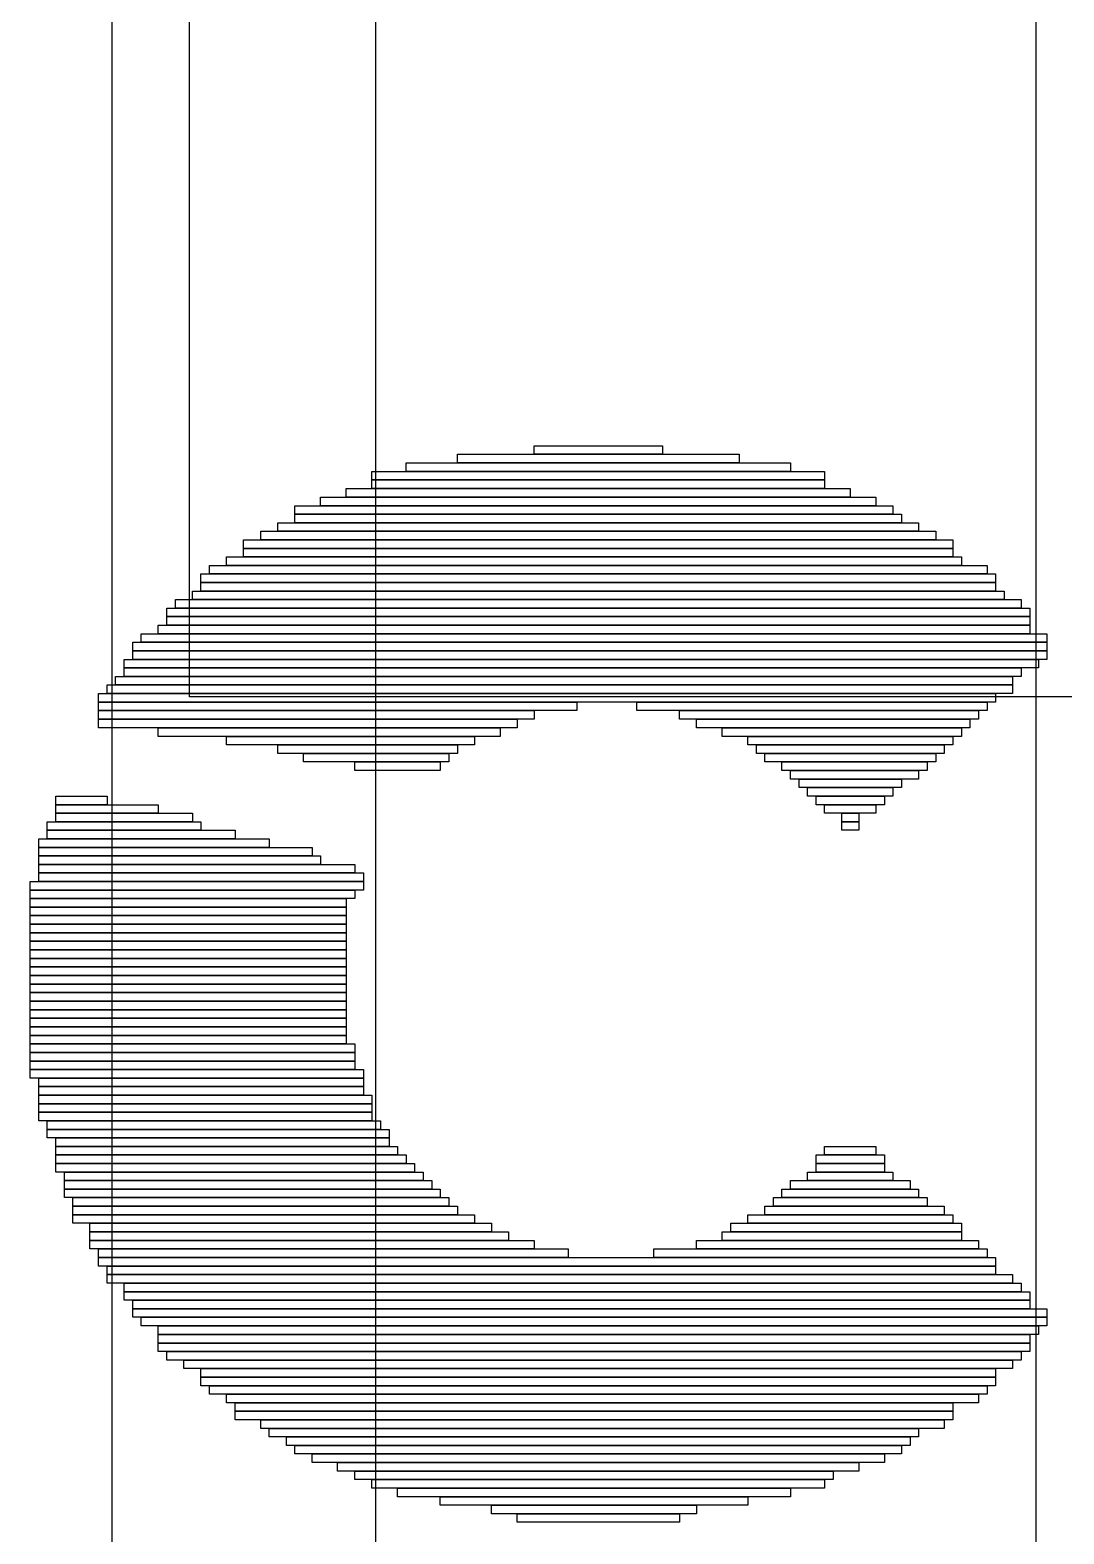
# Model space of a CAD drawing. Header units: millimetres. Extents: x -3 to 5381, y -54 to 5355.
# Drawn here: x 14.774 to 16.606, y -9.028 to -6.363 of the extents above; entities that cross this region are included whole.
import ezdxf

# ---------------------------------------------------------------- set-up
doc = ezdxf.new("R2010")
doc.units = ezdxf.units.MM
for name, color, linetype in [('BottomLayer', 5, 'Continuous'), ('TopLayer', 1, 'Continuous'), ('TopOverlay', 2, 'Continuous')]:
    doc.layers.add(name, color=color, linetype=linetype)

msp = doc.modelspace()

# ---------------------------------------------------------------- linework, layer by layer
at = {"layer": 'BottomLayer'}
msp.add_line((16.5558, -2.6103), (16.5558, -10.8966), dxfattribs=at)
at = {"layer": 'TopLayer'}
for p, q in [((14.9189, 2.7959), (14.9189, -14.9901)), ((15.0564, -7.5445), (15.0564, -2.1782)), ((15.3863, -15.0775), (15.3863, -4.1917)), ((18.3328, -7.5445), (15.0564, -7.5445))]:
    msp.add_line(p, q, dxfattribs=at)
at = {"layer": 'TopOverlay'}
for p, q in [((15.6672, -7.1147), (15.6672, -7.0995)), ((15.6672, -7.0995), (15.8943, -7.0995)), ((15.8943, -7.0995), (15.8943, -7.1147)), ((15.4401, -7.145), (15.4401, -7.13)), ((15.4401, -7.13), (16.1213, -7.13)), ((15.531, -7.13), (15.531, -7.1147)), ((15.531, -7.1147), (16.0304, -7.1147)), ((16.0304, -7.13), (15.531, -7.13)), ((15.8943, -7.1147), (15.6672, -7.1147)), ((16.0304, -7.1147), (16.0304, -7.13)), ((16.1213, -7.13), (16.1213, -7.145)), ((15.3796, -7.1602), (15.3796, -7.145)), ((15.3796, -7.145), (16.1818, -7.145)), ((16.1818, -7.1602), (15.3796, -7.1602)), ((15.3796, -7.1752), (15.3796, -7.1602)), ((15.3796, -7.1602), (16.1818, -7.1602)), ((16.1213, -7.145), (15.4401, -7.145)), ((16.1818, -7.145), (16.1818, -7.1602)), ((16.1818, -7.1602), (16.1818, -7.1752)), ((15.2887, -7.2057), (15.2887, -7.1904)), ((15.2887, -7.1904), (16.2727, -7.1904)), ((15.3342, -7.1904), (15.3342, -7.1752)), ((15.3342, -7.1752), (16.2272, -7.1752)), ((16.2272, -7.1904), (15.3342, -7.1904)), ((16.1818, -7.1752), (15.3796, -7.1752)), ((16.2272, -7.1752), (16.2272, -7.1904)), ((16.2727, -7.1904), (16.2727, -7.2057)), ((15.2433, -7.2207), (15.2433, -7.2057)), ((15.2433, -7.2057), (16.3029, -7.2057)), ((15.2433, -7.2359), (15.2433, -7.2207)), ((15.2433, -7.2207), (16.3182, -7.2207)), ((16.3029, -7.2207), (15.2433, -7.2207)), ((16.2727, -7.2057), (15.2887, -7.2057)), ((16.3029, -7.2057), (16.3029, -7.2207)), ((16.3182, -7.2207), (16.3182, -7.2359)), ((15.213, -7.2509), (15.213, -7.2359)), ((15.213, -7.2359), (16.3484, -7.2359)), ((16.3182, -7.2359), (15.2433, -7.2359)), ((16.3484, -7.2359), (16.3484, -7.2509)), ((15.1523, -7.2814), (15.1523, -7.2661)), ((15.1523, -7.2661), (16.4089, -7.2661)), ((15.1828, -7.2661), (15.1828, -7.2509)), ((15.1828, -7.2509), (16.3786, -7.2509)), ((16.3786, -7.2661), (15.1828, -7.2661)), ((16.3484, -7.2509), (15.213, -7.2509)), ((16.3786, -7.2509), (16.3786, -7.2661)), ((16.4089, -7.2661), (16.4089, -7.2814)), ((15.1221, -7.3116), (15.1221, -7.2964)), ((15.1221, -7.2964), (16.4241, -7.2964)), ((16.4089, -7.2814), (15.1523, -7.2814)), ((15.1523, -7.2964), (15.1523, -7.2814)), ((15.1523, -7.2814), (16.4089, -7.2814)), ((16.4089, -7.2964), (15.1523, -7.2964)), ((16.4089, -7.2814), (16.4089, -7.2964)), ((16.4241, -7.2964), (16.4241, -7.3116)), ((15.0766, -7.3418), (15.0766, -7.3266)), ((15.0766, -7.3266), (16.4848, -7.3266)), ((15.0919, -7.3266), (15.0919, -7.3116)), ((15.0919, -7.3116), (16.4696, -7.3116)), ((16.4696, -7.3266), (15.0919, -7.3266)), ((16.4241, -7.3116), (15.1221, -7.3116)), ((16.4696, -7.3116), (16.4696, -7.3266)), ((16.4848, -7.3266), (16.4848, -7.3418)), ((16.4848, -7.3418), (15.0766, -7.3418)), ((15.0766, -7.3571), (15.0766, -7.3418)), ((15.0766, -7.3418), (16.4848, -7.3418)), ((16.4848, -7.3418), (16.4848, -7.3571)), ((15.0314, -7.3873), (15.0314, -7.372)), ((15.0314, -7.372), (16.53, -7.372)), ((15.0616, -7.372), (15.0616, -7.3571)), ((15.0616, -7.3571), (16.4998, -7.3571)), ((16.4998, -7.372), (15.0616, -7.372)), ((16.4848, -7.3571), (15.0766, -7.3571)), ((16.4998, -7.3571), (16.4998, -7.372)), ((16.53, -7.372), (16.53, -7.3873)), ((15.0162, -7.4023), (15.0162, -7.3873)), ((15.0162, -7.3873), (16.5453, -7.3873)), ((16.5453, -7.4023), (15.0162, -7.4023)), ((15.0162, -7.4175), (15.0162, -7.4023)), ((15.0162, -7.4023), (16.5453, -7.4023)), ((16.53, -7.3873), (15.0314, -7.3873)), ((16.5453, -7.3873), (16.5453, -7.4023)), ((16.5453, -7.4023), (16.5453, -7.4175)), ((14.9707, -7.4477), (14.9707, -7.4328)), ((14.9707, -7.4328), (16.5755, -7.4328)), ((15.0009, -7.4328), (15.0009, -7.4175)), ((15.0009, -7.4175), (16.5453, -7.4175)), ((16.5453, -7.4328), (15.0009, -7.4328)), ((16.5453, -7.4175), (15.0162, -7.4175)), ((16.5453, -7.4175), (16.5453, -7.4328)), ((16.5755, -7.4328), (16.5755, -7.4477)), ((14.9557, -7.463), (14.9557, -7.4477)), ((14.9557, -7.4477), (16.5755, -7.4477)), ((16.5755, -7.4477), (14.9707, -7.4477)), ((16.5755, -7.4477), (16.5755, -7.463)), ((14.9405, -7.4932), (14.9405, -7.478)), ((14.9405, -7.478), (16.5605, -7.478)), ((16.5755, -7.463), (14.9557, -7.463)), ((14.9557, -7.478), (14.9557, -7.463)), ((14.9557, -7.463), (16.5755, -7.463)), ((16.5755, -7.478), (14.9557, -7.478)), ((16.5605, -7.478), (16.5605, -7.4932)), ((16.5755, -7.463), (16.5755, -7.478)), ((14.9252, -7.5234), (14.9252, -7.5084)), ((14.9252, -7.5084), (16.515, -7.5084)), ((16.5605, -7.4932), (14.9405, -7.4932)), ((14.9405, -7.5084), (14.9405, -7.4932)), ((14.9405, -7.4932), (16.53, -7.4932)), ((16.53, -7.5084), (14.9405, -7.5084)), ((16.515, -7.5084), (16.515, -7.5234)), ((16.53, -7.4932), (16.53, -7.5084)), ((14.895, -7.5537), (14.895, -7.5387)), ((14.895, -7.5387), (16.4848, -7.5387)), ((14.9103, -7.5387), (14.9103, -7.5234)), ((14.9103, -7.5234), (16.515, -7.5234)), ((16.515, -7.5387), (14.9103, -7.5387)), ((16.515, -7.5234), (14.9252, -7.5234)), ((16.4848, -7.5387), (16.4848, -7.5537)), ((16.515, -7.5234), (16.515, -7.5387)), ((16.4848, -7.5537), (14.895, -7.5537)), ((14.895, -7.5689), (14.895, -7.5537)), ((14.895, -7.5537), (15.7429, -7.5537)), ((15.7429, -7.5537), (15.7429, -7.5689)), ((15.8488, -7.5689), (15.8488, -7.5537)), ((15.8488, -7.5537), (16.4696, -7.5537)), ((16.4696, -7.5537), (16.4696, -7.5689)), ((15.7429, -7.5689), (14.895, -7.5689)), ((14.895, -7.5841), (14.895, -7.5689)), ((14.895, -7.5689), (15.6672, -7.5689)), ((15.6672, -7.5841), (14.895, -7.5841)), ((14.895, -7.5991), (14.895, -7.5841)), ((14.895, -7.5841), (15.637, -7.5841)), ((15.637, -7.5841), (15.637, -7.5991)), ((15.6672, -7.5689), (15.6672, -7.5841)), ((16.4696, -7.5689), (15.8488, -7.5689)), ((15.9245, -7.5841), (15.9245, -7.5689)), ((15.9245, -7.5689), (16.4543, -7.5689)), ((16.4543, -7.5841), (15.9245, -7.5841)), ((15.9547, -7.5991), (15.9547, -7.5841)), ((15.9547, -7.5841), (16.4393, -7.5841)), ((16.4393, -7.5841), (16.4393, -7.5991)), ((16.4543, -7.5689), (16.4543, -7.5841)), ((15.637, -7.5991), (14.895, -7.5991)), ((15.0009, -7.6144), (15.0009, -7.5991)), ((15.0009, -7.5991), (15.6067, -7.5991)), ((15.6067, -7.6144), (15.0009, -7.6144)), ((15.1221, -7.6293), (15.1221, -7.6144)), ((15.1221, -7.6144), (15.5613, -7.6144)), ((15.5613, -7.6144), (15.5613, -7.6293)), ((15.6067, -7.5991), (15.6067, -7.6144)), ((16.4393, -7.5991), (15.9547, -7.5991)), ((16.0002, -7.6144), (16.0002, -7.5991)), ((16.0002, -7.5991), (16.4241, -7.5991)), ((16.4241, -7.6144), (16.0002, -7.6144)), ((16.0456, -7.6293), (16.0456, -7.6144)), ((16.0456, -7.6144), (16.4089, -7.6144)), ((16.4089, -7.6144), (16.4089, -7.6293)), ((16.4241, -7.5991), (16.4241, -7.6144)), ((15.5613, -7.6293), (15.1221, -7.6293)), ((15.213, -7.6446), (15.213, -7.6293)), ((15.213, -7.6293), (15.531, -7.6293)), ((15.531, -7.6446), (15.213, -7.6446)), ((15.2585, -7.6598), (15.2585, -7.6446)), ((15.2585, -7.6446), (15.5158, -7.6446)), ((15.5158, -7.6446), (15.5158, -7.6598)), ((15.531, -7.6293), (15.531, -7.6446)), ((16.4089, -7.6293), (16.0456, -7.6293)), ((16.0609, -7.6446), (16.0609, -7.6293)), ((16.0609, -7.6293), (16.3939, -7.6293)), ((16.3939, -7.6446), (16.0609, -7.6446)), ((16.0759, -7.6598), (16.0759, -7.6446)), ((16.0759, -7.6446), (16.3786, -7.6446)), ((16.3786, -7.6446), (16.3786, -7.6598)), ((16.3939, -7.6293), (16.3939, -7.6446)), ((15.5158, -7.6598), (15.2585, -7.6598)), ((15.3492, -7.6748), (15.3492, -7.6598)), ((15.3492, -7.6598), (15.5006, -7.6598)), ((15.5006, -7.6598), (15.5006, -7.6748)), ((16.3786, -7.6598), (16.0759, -7.6598)), ((16.1061, -7.6748), (16.1061, -7.6598)), ((16.1061, -7.6598), (16.3636, -7.6598)), ((16.3636, -7.6598), (16.3636, -7.6748)), ((15.5006, -7.6748), (15.3492, -7.6748)), ((16.3636, -7.6748), (16.1061, -7.6748)), ((16.1213, -7.6901), (16.1213, -7.6748)), ((16.1213, -7.6748), (16.3484, -7.6748)), ((16.3484, -7.6901), (16.1213, -7.6901)), ((16.1366, -7.705), (16.1366, -7.6901)), ((16.1366, -7.6901), (16.3182, -7.6901)), ((16.3182, -7.6901), (16.3182, -7.705)), ((16.3484, -7.6748), (16.3484, -7.6901)), ((14.8193, -7.7355), (14.8193, -7.7203)), ((14.8193, -7.7203), (14.9103, -7.7203)), ((14.9103, -7.7203), (14.9103, -7.7355)), ((16.3182, -7.705), (16.1366, -7.705)), ((16.1516, -7.7203), (16.1516, -7.705)), ((16.1516, -7.705), (16.3029, -7.705)), ((16.3029, -7.7203), (16.1516, -7.7203)), ((16.1668, -7.7355), (16.1668, -7.7203)), ((16.1668, -7.7203), (16.288, -7.7203)), ((16.288, -7.7203), (16.288, -7.7355)), ((16.3029, -7.705), (16.3029, -7.7203)), ((14.9103, -7.7355), (14.8193, -7.7355)), ((14.8193, -7.7505), (14.8193, -7.7355)), ((14.8193, -7.7355), (15.0009, -7.7355)), ((15.0009, -7.7505), (14.8193, -7.7505)), ((14.8193, -7.7657), (14.8193, -7.7505)), ((14.8193, -7.7505), (15.0616, -7.7505)), ((15.0009, -7.7355), (15.0009, -7.7505)), ((15.0616, -7.7505), (15.0616, -7.7657)), ((16.288, -7.7355), (16.1668, -7.7355)), ((16.1818, -7.7505), (16.1818, -7.7355)), ((16.1818, -7.7355), (16.2727, -7.7355)), ((16.2727, -7.7505), (16.1818, -7.7505)), ((16.2123, -7.7657), (16.2123, -7.7505)), ((16.2123, -7.7505), (16.2425, -7.7505)), ((16.2425, -7.7505), (16.2425, -7.7657)), ((16.2727, -7.7355), (16.2727, -7.7505)), ((14.8043, -7.7807), (14.8043, -7.7657)), ((14.8043, -7.7657), (15.0766, -7.7657)), ((15.0616, -7.7657), (14.8193, -7.7657)), ((15.0766, -7.7657), (15.0766, -7.7807)), ((16.2425, -7.7657), (16.2123, -7.7657)), ((16.2123, -7.7807), (16.2123, -7.7657)), ((16.2123, -7.7657), (16.2425, -7.7657)), ((16.2425, -7.7657), (16.2425, -7.7807)), ((14.7891, -7.8112), (14.7891, -7.796)), ((14.7891, -7.796), (15.1978, -7.796)), ((15.0766, -7.7807), (14.8043, -7.7807)), ((14.8043, -7.796), (14.8043, -7.7807)), ((14.8043, -7.7807), (15.1373, -7.7807)), ((15.1373, -7.796), (14.8043, -7.796)), ((15.1373, -7.7807), (15.1373, -7.796)), ((15.1978, -7.796), (15.1978, -7.8112)), ((16.2425, -7.7807), (16.2123, -7.7807)), ((15.1978, -7.8112), (14.7891, -7.8112)), ((14.7891, -7.8262), (14.7891, -7.8112)), ((14.7891, -7.8112), (15.2735, -7.8112)), ((15.2735, -7.8262), (14.7891, -7.8262)), ((14.7891, -7.8414), (14.7891, -7.8262)), ((14.7891, -7.8262), (15.2887, -7.8262)), ((15.2735, -7.8112), (15.2735, -7.8262)), ((15.2887, -7.8262), (15.2887, -7.8414)), ((15.2887, -7.8414), (14.7891, -7.8414)), ((14.7891, -7.8564), (14.7891, -7.8414)), ((14.7891, -7.8414), (15.3492, -7.8414)), ((15.3492, -7.8564), (14.7891, -7.8564)), ((14.7891, -7.8717), (14.7891, -7.8564)), ((14.7891, -7.8564), (15.3644, -7.8564)), ((15.3492, -7.8414), (15.3492, -7.8564)), ((15.3644, -7.8564), (15.3644, -7.8717)), ((14.7739, -7.8869), (14.7739, -7.8717)), ((14.7739, -7.8717), (15.3644, -7.8717)), ((15.3644, -7.8869), (14.7739, -7.8869)), ((14.7739, -7.9019), (14.7739, -7.8869)), ((14.7739, -7.8869), (15.3492, -7.8869)), ((15.3644, -7.8717), (14.7891, -7.8717)), ((15.3492, -7.8869), (15.3492, -7.9019)), ((15.3644, -7.8717), (15.3644, -7.8869)), ((15.3492, -7.9019), (14.7739, -7.9019)), ((14.7739, -7.9171), (14.7739, -7.9019)), ((14.7739, -7.9019), (15.3342, -7.9019)), ((15.3342, -7.9019), (15.3342, -7.9171)), ((15.3342, -7.9171), (14.7739, -7.9171)), ((14.7739, -7.9321), (14.7739, -7.9171)), ((14.7739, -7.9171), (15.3342, -7.9171)), ((15.3342, -7.9321), (14.7739, -7.9321)), ((14.7739, -7.9474), (14.7739, -7.9321)), ((14.7739, -7.9321), (15.3342, -7.9321)), ((15.3342, -7.9171), (15.3342, -7.9321)), ((15.3342, -7.9321), (15.3342, -7.9474)), ((15.3342, -7.9474), (14.7739, -7.9474)), ((14.7739, -7.9626), (14.7739, -7.9474)), ((14.7739, -7.9474), (15.3342, -7.9474)), ((15.3342, -7.9626), (14.7739, -7.9626)), ((14.7739, -7.9776), (14.7739, -7.9626)), ((14.7739, -7.9626), (15.3342, -7.9626)), ((15.3342, -7.9474), (15.3342, -7.9626)), ((15.3342, -7.9626), (15.3342, -7.9776)), ((15.3342, -7.9776), (14.7739, -7.9776)), ((14.7739, -7.9928), (14.7739, -7.9776)), ((14.7739, -7.9776), (15.3342, -7.9776)), ((15.3342, -7.9928), (14.7739, -7.9928)), ((14.7739, -8.0078), (14.7739, -7.9928)), ((14.7739, -7.9928), (15.3342, -7.9928)), ((15.3342, -7.9776), (15.3342, -7.9928)), ((15.3342, -7.9928), (15.3342, -8.0078)), ((15.3342, -8.0078), (14.7739, -8.0078)), ((14.7739, -8.023), (14.7739, -8.0078)), ((14.7739, -8.0078), (15.3342, -8.0078)), ((15.3342, -8.0078), (15.3342, -8.023)), ((15.3342, -8.023), (14.7739, -8.023)), ((14.7739, -8.0383), (14.7739, -8.023)), ((14.7739, -8.023), (15.3342, -8.023)), ((15.3342, -8.0383), (14.7739, -8.0383)), ((14.7739, -8.0533), (14.7739, -8.0383)), ((14.7739, -8.0383), (15.3342, -8.0383)), ((15.3342, -8.023), (15.3342, -8.0383)), ((15.3342, -8.0383), (15.3342, -8.0533)), ((15.3342, -8.0533), (14.7739, -8.0533)), ((14.7739, -8.0685), (14.7739, -8.0533)), ((14.7739, -8.0533), (15.3342, -8.0533)), ((15.3342, -8.0685), (14.7739, -8.0685)), ((14.7739, -8.0835), (14.7739, -8.0685)), ((14.7739, -8.0685), (15.3342, -8.0685)), ((15.3342, -8.0533), (15.3342, -8.0685)), ((15.3342, -8.0685), (15.3342, -8.0835)), ((15.3342, -8.0835), (14.7739, -8.0835)), ((14.7739, -8.0987), (14.7739, -8.0835)), ((14.7739, -8.0835), (15.3342, -8.0835)), ((15.3342, -8.0987), (14.7739, -8.0987)), ((14.7739, -8.114), (14.7739, -8.0987)), ((14.7739, -8.0987), (15.3342, -8.0987)), ((15.3342, -8.0835), (15.3342, -8.0987)), ((15.3342, -8.0987), (15.3342, -8.114)), ((15.3342, -8.114), (14.7739, -8.114)), ((14.7739, -8.129), (14.7739, -8.114)), ((14.7739, -8.114), (15.3342, -8.114)), ((15.3342, -8.114), (15.3342, -8.129)), ((15.3342, -8.129), (14.7739, -8.129)), ((14.7739, -8.1442), (14.7739, -8.129)), ((14.7739, -8.129), (15.3342, -8.129)), ((15.3342, -8.1442), (14.7739, -8.1442)), ((14.7739, -8.1594), (14.7739, -8.1442)), ((14.7739, -8.1442), (15.3342, -8.1442)), ((15.3342, -8.129), (15.3342, -8.1442)), ((15.3342, -8.1442), (15.3342, -8.1594)), ((15.3342, -8.1594), (14.7739, -8.1594)), ((14.7739, -8.1744), (14.7739, -8.1594)), ((14.7739, -8.1594), (15.3492, -8.1594)), ((15.3492, -8.1744), (14.7739, -8.1744)), ((14.7739, -8.1897), (14.7739, -8.1744)), ((14.7739, -8.1744), (15.3492, -8.1744)), ((15.3492, -8.1594), (15.3492, -8.1744)), ((15.3492, -8.1744), (15.3492, -8.1897)), ((15.3492, -8.1897), (14.7739, -8.1897)), ((14.7739, -8.2047), (14.7739, -8.1897)), ((14.7739, -8.1897), (15.3492, -8.1897)), ((15.3492, -8.2047), (14.7739, -8.2047)), ((14.7739, -8.2199), (14.7739, -8.2047)), ((14.7739, -8.2047), (15.3644, -8.2047)), ((15.3492, -8.1897), (15.3492, -8.2047)), ((15.3644, -8.2047), (15.3644, -8.2199)), ((15.3644, -8.2199), (14.7739, -8.2199)), ((14.7891, -8.2351), (14.7891, -8.2199)), ((14.7891, -8.2199), (15.3644, -8.2199)), ((15.3644, -8.2199), (15.3644, -8.2351)), ((15.3644, -8.2351), (14.7891, -8.2351)), ((14.7891, -8.2501), (14.7891, -8.2351)), ((14.7891, -8.2351), (15.3644, -8.2351)), ((15.3644, -8.2501), (14.7891, -8.2501)), ((14.7891, -8.2654), (14.7891, -8.2501)), ((14.7891, -8.2501), (15.3796, -8.2501)), ((15.3644, -8.2351), (15.3644, -8.2501)), ((15.3796, -8.2501), (15.3796, -8.2654)), ((15.3796, -8.2654), (14.7891, -8.2654)), ((14.7891, -8.2804), (14.7891, -8.2654)), ((14.7891, -8.2654), (15.3796, -8.2654)), ((15.3796, -8.2804), (14.7891, -8.2804)), ((14.7891, -8.2956), (14.7891, -8.2804)), ((14.7891, -8.2804), (15.3796, -8.2804)), ((15.3796, -8.2654), (15.3796, -8.2804)), ((15.3796, -8.2804), (15.3796, -8.2956)), ((15.3796, -8.2956), (14.7891, -8.2956)), ((14.8043, -8.3108), (14.8043, -8.2956)), ((14.8043, -8.2956), (15.3946, -8.2956)), ((15.3946, -8.3108), (14.8043, -8.3108)), ((14.8043, -8.3258), (14.8043, -8.3108)), ((14.8043, -8.3108), (15.4099, -8.3108)), ((15.3946, -8.2956), (15.3946, -8.3108)), ((15.4099, -8.3108), (15.4099, -8.3258)), ((15.4099, -8.3258), (14.8043, -8.3258)), ((14.8193, -8.3411), (14.8193, -8.3258)), ((14.8193, -8.3258), (15.4099, -8.3258)), ((15.4099, -8.3258), (15.4099, -8.3411)), ((14.8193, -8.356), (14.8193, -8.3411)), ((14.8193, -8.3411), (15.4249, -8.3411)), ((15.4099, -8.3411), (14.8193, -8.3411)), ((15.4249, -8.356), (14.8193, -8.356)), ((14.8193, -8.3713), (14.8193, -8.356)), ((14.8193, -8.356), (15.4401, -8.356)), ((15.4249, -8.3411), (15.4249, -8.356)), ((15.4401, -8.356), (15.4401, -8.3713)), ((16.1668, -8.3713), (16.1668, -8.356)), ((16.1668, -8.356), (16.288, -8.356)), ((16.1818, -8.356), (16.1818, -8.3411)), ((16.1818, -8.3411), (16.2727, -8.3411)), ((16.2727, -8.356), (16.1818, -8.356)), ((16.2727, -8.3411), (16.2727, -8.356)), ((16.288, -8.356), (16.288, -8.3713)), ((15.4401, -8.3713), (14.8193, -8.3713)), ((14.8193, -8.3865), (14.8193, -8.3713)), ((14.8193, -8.3713), (15.4553, -8.3713)), ((15.4553, -8.3865), (14.8193, -8.3865)), ((14.8346, -8.4015), (14.8346, -8.3865)), ((14.8346, -8.3865), (15.4703, -8.3865)), ((15.4553, -8.3713), (15.4553, -8.3865)), ((15.4703, -8.3865), (15.4703, -8.4015)), ((16.1516, -8.4015), (16.1516, -8.3865)), ((16.1516, -8.3865), (16.3029, -8.3865)), ((16.288, -8.3713), (16.1668, -8.3713)), ((16.1668, -8.3865), (16.1668, -8.3713)), ((16.1668, -8.3713), (16.288, -8.3713)), ((16.288, -8.3865), (16.1668, -8.3865)), ((16.288, -8.3713), (16.288, -8.3865)), ((16.3029, -8.3865), (16.3029, -8.4015)), ((15.4703, -8.4015), (14.8346, -8.4015)), ((14.8346, -8.4167), (14.8346, -8.4015)), ((14.8346, -8.4015), (15.4856, -8.4015)), ((15.4856, -8.4167), (14.8346, -8.4167)), ((14.8346, -8.4317), (14.8346, -8.4167)), ((14.8346, -8.4167), (15.5006, -8.4167)), ((15.4856, -8.4015), (15.4856, -8.4167)), ((15.5006, -8.4167), (15.5006, -8.4317)), ((16.1061, -8.4317), (16.1061, -8.4167)), ((16.1061, -8.4167), (16.3484, -8.4167)), ((16.1213, -8.4167), (16.1213, -8.4015)), ((16.1213, -8.4015), (16.3332, -8.4015)), ((16.3332, -8.4167), (16.1213, -8.4167)), ((16.3029, -8.4015), (16.1516, -8.4015)), ((16.3332, -8.4015), (16.3332, -8.4167)), ((16.3484, -8.4167), (16.3484, -8.4317)), ((15.5006, -8.4317), (14.8346, -8.4317)), ((14.8496, -8.447), (14.8496, -8.4317)), ((14.8496, -8.4317), (15.5158, -8.4317)), ((15.5158, -8.4317), (15.5158, -8.447)), ((16.0911, -8.447), (16.0911, -8.4317)), ((16.0911, -8.4317), (16.3636, -8.4317)), ((16.3484, -8.4317), (16.1061, -8.4317)), ((16.3636, -8.4317), (16.3636, -8.447)), ((15.5158, -8.447), (14.8496, -8.447)), ((14.8496, -8.4622), (14.8496, -8.447)), ((14.8496, -8.447), (15.531, -8.447)), ((15.531, -8.4622), (14.8496, -8.4622)), ((14.8496, -8.4772), (14.8496, -8.4622)), ((14.8496, -8.4622), (15.5613, -8.4622)), ((15.531, -8.447), (15.531, -8.4622)), ((15.5613, -8.4622), (15.5613, -8.4772)), ((16.0456, -8.4772), (16.0456, -8.4622)), ((16.0456, -8.4622), (16.4089, -8.4622)), ((16.0759, -8.4622), (16.0759, -8.447)), ((16.0759, -8.447), (16.3939, -8.447)), ((16.3939, -8.4622), (16.0759, -8.4622)), ((16.3636, -8.447), (16.0911, -8.447)), ((16.3939, -8.447), (16.3939, -8.4622)), ((16.4089, -8.4622), (16.4089, -8.4772)), ((15.5613, -8.4772), (14.8496, -8.4772)), ((14.88, -8.4924), (14.88, -8.4772)), ((14.88, -8.4772), (15.5915, -8.4772)), ((15.5915, -8.4924), (14.88, -8.4924)), ((14.88, -8.5074), (14.88, -8.4924)), ((14.88, -8.4924), (15.6217, -8.4924)), ((15.5915, -8.4772), (15.5915, -8.4924)), ((15.6217, -8.4924), (15.6217, -8.5074)), ((16.0002, -8.5074), (16.0002, -8.4924)), ((16.0002, -8.4924), (16.4241, -8.4924)), ((16.0154, -8.4924), (16.0154, -8.4772)), ((16.0154, -8.4772), (16.4241, -8.4772)), ((16.4241, -8.4924), (16.0154, -8.4924)), ((16.4089, -8.4772), (16.0456, -8.4772)), ((16.4241, -8.4772), (16.4241, -8.4924)), ((16.4241, -8.4924), (16.4241, -8.5074)), ((15.6217, -8.5074), (14.88, -8.5074)), ((14.88, -8.5227), (14.88, -8.5074)), ((14.88, -8.5074), (15.6672, -8.5074)), ((15.6672, -8.5227), (14.88, -8.5227)), ((14.895, -8.5379), (14.895, -8.5227)), ((14.895, -8.5227), (15.7276, -8.5227)), ((15.6672, -8.5074), (15.6672, -8.5227)), ((15.7276, -8.5227), (15.7276, -8.5379)), ((15.879, -8.5379), (15.879, -8.5227)), ((15.879, -8.5227), (16.4696, -8.5227)), ((15.9547, -8.5227), (15.9547, -8.5074)), ((15.9547, -8.5074), (16.4543, -8.5074)), ((16.4543, -8.5227), (15.9547, -8.5227)), ((16.4241, -8.5074), (16.0002, -8.5074)), ((16.4543, -8.5074), (16.4543, -8.5227)), ((16.4696, -8.5227), (16.4696, -8.5379)), ((15.7276, -8.5379), (14.895, -8.5379)), ((14.895, -8.5529), (14.895, -8.5379)), ((14.895, -8.5379), (16.4848, -8.5379)), ((16.4848, -8.5529), (14.895, -8.5529)), ((14.9103, -8.5681), (14.9103, -8.5529)), ((14.9103, -8.5529), (16.4848, -8.5529)), ((16.4696, -8.5379), (15.879, -8.5379)), ((16.4848, -8.5379), (16.4848, -8.5529)), ((16.4848, -8.5529), (16.4848, -8.5681)), ((16.4848, -8.5681), (14.9103, -8.5681)), ((14.9103, -8.5831), (14.9103, -8.5681)), ((14.9103, -8.5681), (16.515, -8.5681)), ((16.515, -8.5681), (16.515, -8.5831)), ((16.515, -8.5831), (14.9103, -8.5831)), ((14.9405, -8.5984), (14.9405, -8.5831)), ((14.9405, -8.5831), (16.53, -8.5831)), ((16.53, -8.5984), (14.9405, -8.5984)), ((14.9405, -8.6136), (14.9405, -8.5984)), ((14.9405, -8.5984), (16.5453, -8.5984)), ((16.53, -8.5831), (16.53, -8.5984)), ((16.5453, -8.5984), (16.5453, -8.6136)), ((16.5453, -8.6136), (14.9405, -8.6136)), ((14.9557, -8.6286), (14.9557, -8.6136)), ((14.9557, -8.6136), (16.5453, -8.6136)), ((16.5453, -8.6286), (14.9557, -8.6286)), ((14.9557, -8.6438), (14.9557, -8.6286)), ((14.9557, -8.6286), (16.5755, -8.6286)), ((16.5453, -8.6136), (16.5453, -8.6286)), ((16.5755, -8.6286), (16.5755, -8.6438)), ((16.5755, -8.6438), (14.9557, -8.6438)), ((14.9707, -8.6588), (14.9707, -8.6438)), ((14.9707, -8.6438), (16.5755, -8.6438)), ((16.5755, -8.6588), (14.9707, -8.6588)), ((15.0009, -8.6741), (15.0009, -8.6588)), ((15.0009, -8.6588), (16.5605, -8.6588)), ((16.5605, -8.6588), (16.5605, -8.6741)), ((16.5755, -8.6438), (16.5755, -8.6588)), ((16.5605, -8.6741), (15.0009, -8.6741)), ((15.0009, -8.6893), (15.0009, -8.6741)), ((15.0009, -8.6741), (16.5453, -8.6741)), ((16.5453, -8.6741), (16.5453, -8.6893)), ((16.5453, -8.6893), (15.0009, -8.6893)), ((15.0009, -8.7043), (15.0009, -8.6893)), ((15.0009, -8.6893), (16.5453, -8.6893)), ((16.5453, -8.7043), (15.0009, -8.7043)), ((15.0162, -8.7195), (15.0162, -8.7043)), ((15.0162, -8.7043), (16.53, -8.7043)), ((16.53, -8.7043), (16.53, -8.7195)), ((16.5453, -8.6893), (16.5453, -8.7043)), ((16.53, -8.7195), (15.0162, -8.7195)), ((15.0464, -8.7345), (15.0464, -8.7195)), ((15.0464, -8.7195), (16.515, -8.7195)), ((16.515, -8.7345), (15.0464, -8.7345)), ((15.0766, -8.7497), (15.0766, -8.7345)), ((15.0766, -8.7345), (16.4848, -8.7345)), ((16.4848, -8.7345), (16.4848, -8.7497)), ((16.515, -8.7195), (16.515, -8.7345)), ((16.4848, -8.7497), (15.0766, -8.7497)), ((15.0766, -8.765), (15.0766, -8.7497)), ((15.0766, -8.7497), (16.4848, -8.7497)), ((16.4848, -8.765), (15.0766, -8.765)), ((15.0919, -8.78), (15.0919, -8.765)), ((15.0919, -8.765), (16.4696, -8.765)), ((16.4696, -8.765), (16.4696, -8.78)), ((16.4848, -8.7497), (16.4848, -8.765)), ((16.4696, -8.78), (15.0919, -8.78)), ((15.1221, -8.7952), (15.1221, -8.78)), ((15.1221, -8.78), (16.4543, -8.78)), ((16.4543, -8.78), (16.4543, -8.7952)), ((16.4543, -8.7952), (15.1221, -8.7952)), ((15.1373, -8.8102), (15.1373, -8.7952)), ((15.1373, -8.7952), (16.4089, -8.7952)), ((16.4089, -8.8102), (15.1373, -8.8102)), ((15.1373, -8.8254), (15.1373, -8.8102)), ((15.1373, -8.8102), (16.4089, -8.8102)), ((16.4089, -8.7952), (16.4089, -8.8102)), ((16.4089, -8.8102), (16.4089, -8.8254)), ((16.4089, -8.8254), (15.1373, -8.8254)), ((15.1828, -8.8407), (15.1828, -8.8254)), ((15.1828, -8.8254), (16.3939, -8.8254)), ((16.3939, -8.8407), (15.1828, -8.8407)), ((15.1978, -8.8557), (15.1978, -8.8407)), ((15.1978, -8.8407), (16.3484, -8.8407)), ((16.3484, -8.8407), (16.3484, -8.8557)), ((16.3939, -8.8254), (16.3939, -8.8407)), ((16.3484, -8.8557), (15.1978, -8.8557)), ((15.228, -8.8709), (15.228, -8.8557)), ((15.228, -8.8557), (16.3332, -8.8557)), ((16.3332, -8.8709), (15.228, -8.8709)), ((15.2433, -8.8859), (15.2433, -8.8709)), ((15.2433, -8.8709), (16.3182, -8.8709)), ((16.3182, -8.8709), (16.3182, -8.8859)), ((16.3332, -8.8557), (16.3332, -8.8709)), ((16.3182, -8.8859), (15.2433, -8.8859)), ((15.2735, -8.9011), (15.2735, -8.8859)), ((15.2735, -8.8859), (16.288, -8.8859)), ((16.288, -8.8859), (16.288, -8.9011)), ((16.288, -8.9011), (15.2735, -8.9011)), ((15.3189, -8.9164), (15.3189, -8.9011)), ((15.3189, -8.9011), (16.2425, -8.9011)), ((16.2425, -8.9164), (15.3189, -8.9164)), ((15.3492, -8.9314), (15.3492, -8.9164)), ((15.3492, -8.9164), (16.197, -8.9164)), ((16.197, -8.9164), (16.197, -8.9314)), ((16.2425, -8.9011), (16.2425, -8.9164)), ((16.197, -8.9314), (15.3492, -8.9314)), ((15.3796, -8.9466), (15.3796, -8.9314)), ((15.3796, -8.9314), (16.1818, -8.9314)), ((16.1818, -8.9466), (15.3796, -8.9466)), ((15.4249, -8.9616), (15.4249, -8.9466)), ((15.4249, -8.9466), (16.1213, -8.9466)), ((16.1213, -8.9466), (16.1213, -8.9616)), ((16.1818, -8.9314), (16.1818, -8.9466)), ((16.1213, -8.9616), (15.4249, -8.9616)), ((15.5006, -8.9768), (15.5006, -8.9616)), ((15.5006, -8.9616), (16.0456, -8.9616)), ((16.0456, -8.9768), (15.5006, -8.9768)), ((15.5915, -8.9921), (15.5915, -8.9768)), ((15.5915, -8.9768), (15.9547, -8.9768)), ((15.9547, -8.9768), (15.9547, -8.9921)), ((16.0456, -8.9616), (16.0456, -8.9768)), ((15.9547, -8.9921), (15.5915, -8.9921)), ((15.637, -9.007), (15.637, -8.9921)), ((15.637, -8.9921), (15.9245, -8.9921)), ((15.9245, -8.9921), (15.9245, -9.007)), ((15.9245, -9.007), (15.637, -9.007))]:
    msp.add_line(p, q, dxfattribs=at)

doc.saveas('drawing.dxf')
